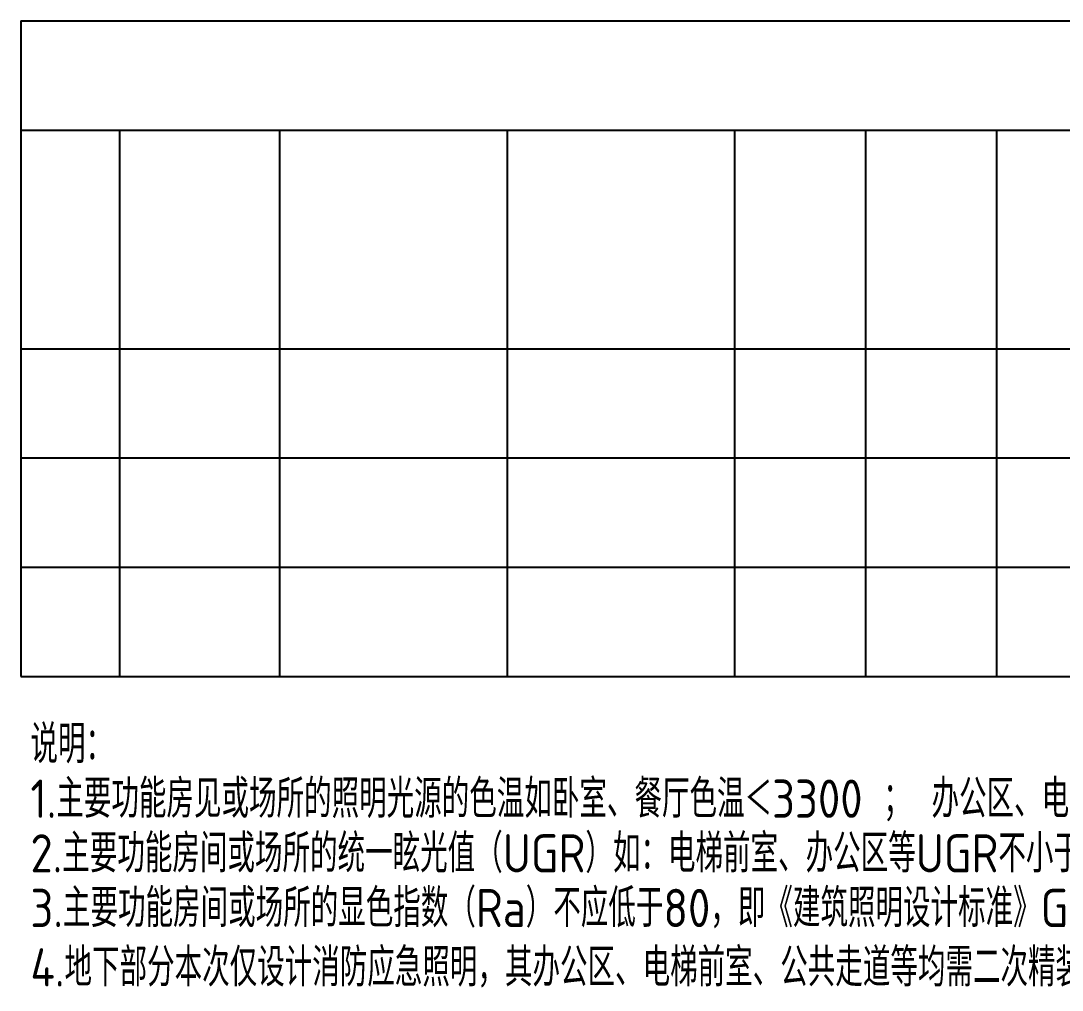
# Model space of a CAD drawing. Extents: x -288892 to 86489, y -207485 to 163917.
# Drawn here: x -23212 to -13680, y -69643 to -60774 of the extents above; entities that cross this region are included whole.
import ezdxf

# ---------------------------------------------------------------- set-up
doc = ezdxf.new("R2010")
doc.units = 0
doc.header["$LTSCALE"] = 1000
doc.header["$MEASUREMENT"] = 0
doc.layers.add('TEL_TEXT', color=3, linetype='CONTINUOUS')
doc.layers.add('表格线', color=3, linetype='CONTINUOUS')
doc.styles.get("Standard").update_dxf_attribs({"font": 'gbenor.shx', "bigfont": 'gbcbig.shx'})

msp = doc.modelspace()

# ---------------------------------------------------------------- linework, layer by layer
at = {"layer": '表格线'}
for p, q in [((-23212.5, -60773.6), (-23212.5, -66773.6)), ((-23212.5, -60773.6), (7122.5, -60773.6)), ((-23212.5, -61773.6), (7122.5, -61773.6)), ((-22310.6, -61773.6), (-22310.6, -66773.6)), ((-20846, -61773.6), (-20846, -66773.6)), ((-20846, -61773.6), (-20846, -66773.6)), ((-20846, -61773.6), (-20846, -66773.6)), ((-18761.6, -61773.6), (-18761.6, -66773.6)), ((-16679.8, -61773.6), (-16679.8, -66773.6)), ((-15479.8, -61773.6), (-15479.8, -66773.6)), ((-14279.8, -61773.6), (-14279.8, -66773.6)), ((-23212.5, -63773.6), (7122.5, -63773.6)), ((-23212.5, -64773.6), (7122.5, -64773.6)), ((-23212.5, -65773.6), (7122.5, -65773.6)), ((-23212.5, -66773.6), (7122.5, -66773.6))]:
    msp.add_line(p, q, dxfattribs=at)

# ---------------------------------------------------------------- texts
at = {"layer": 'TEL_TEXT'}
for s, p in [('说明：', (-23124.5, -67566.3)), ('1.主要功能房见或场所的照明光源的色温如卧室、餐厅色温＜3300 ； 办公区、电梯前室、公共走道等色温在3300~5300；且应满足《建筑照明设计标准》GB 50034-2013表4.4.1的规定。', (-23124.5, -68066.3)), ('2.主要功能房间或场所的统一眩光值（UGR）如：电梯前室、办公区等UGR不小于19；且最大允许值宜符合《建筑照明设计标准》GB 50034-2013第5章规定的要求。', (-23124.5, -68566.3)), ('3.主要功能房间或场所的显色指数（Ra）不应低于80，即《建筑照明设计标准》GB 50034-2013第5章规定的要求。', (-23124.5, -69066.3)), ('4.地下部分本次仅设计消防应急照明，其办公区、电梯前室、公共走道等均需二次精装深化设计，本次设计仅预留电源箱及出线回路；办公区、电梯前室、公共走道等精装照度均需应满足《建筑照明设计标准》GB 50034-2013的规定。', (-23124.5, -69609))]:
    msp.add_text(s, height=350, rotation=360, dxfattribs=at).set_placement(p)

doc.saveas('drawing.dxf')
